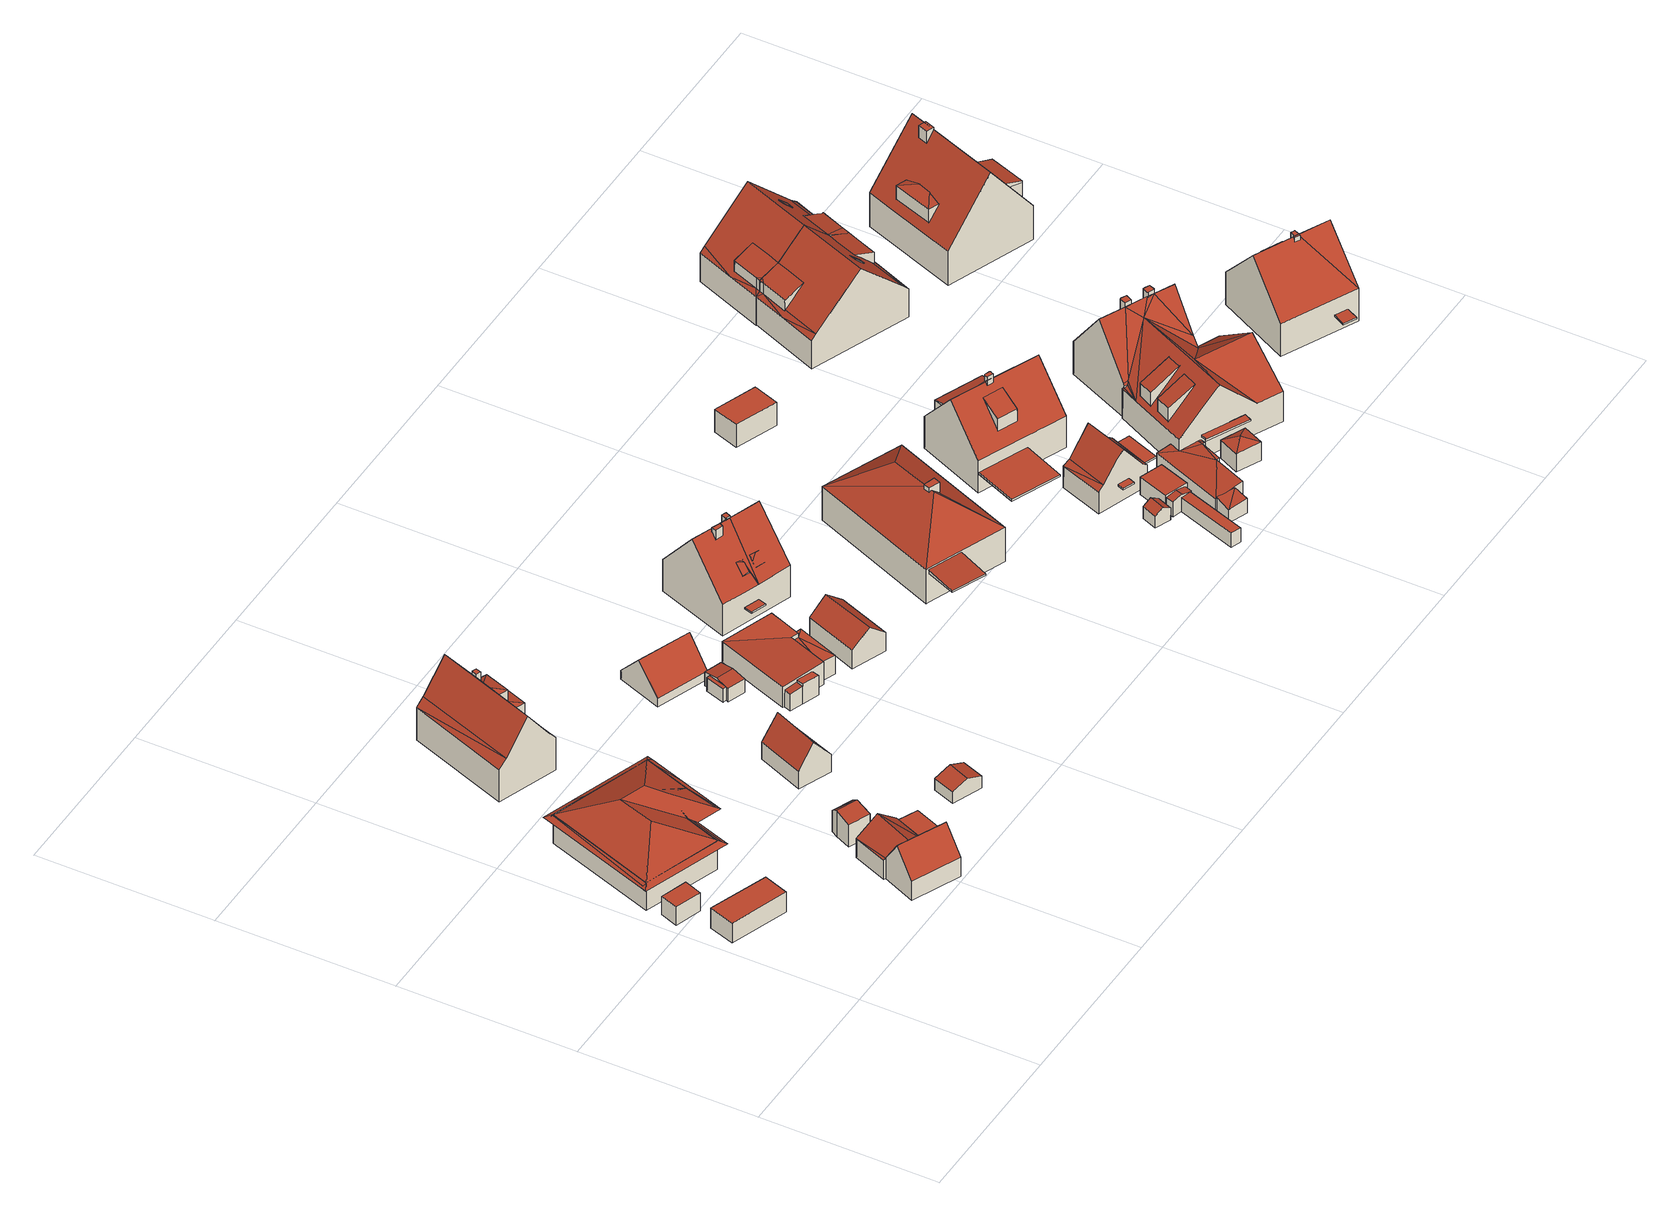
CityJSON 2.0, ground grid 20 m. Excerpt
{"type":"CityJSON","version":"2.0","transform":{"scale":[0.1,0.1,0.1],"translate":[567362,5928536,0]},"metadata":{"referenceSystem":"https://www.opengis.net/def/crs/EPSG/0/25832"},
"CityObjects":{
"building1":{"type":"Building","attributes":{"Grundfläche 2D":"6.511111","Grundhöhe NN":"1.033"},"geometry":[{"type":"Solid","lod":"3","boundaries":[[[[0,1,2,3]],[[4,5,3,2]],[[5,6,0,3]],[[6,7,1,0]],[[7,4,2,1]],[[7,6,5,4]]]],"semantics":{"surfaces":[{"type":"RoofSurface"},{"type":"WallSurface"},{"type":"GroundSurface"}],"values":[[0,1,1,1,1,2]]}}]},
"building2":{"type":"Building","attributes":{"Grundfläche 2D":"21.148796","Grundhöhe NN":"1.025"},"geometry":[{"type":"Solid","lod":"3","boundaries":[[[[8,9,10,11]],[[12,13,11,10]],[[13,14,8,11]],[[14,15,9,8]],[[15,12,10,9]],[[15,14,13,12]]]],"semantics":{"surfaces":[{"type":"RoofSurface"},{"type":"WallSurface"},{"type":"GroundSurface"}],"values":[[0,1,1,1,1,2]]}}]},
"building3":{"type":"Building","attributes":{"Grundfläche 2D":"141.435702","Grundhöhe NN":"1.033"},"geometry":[{"type":"Solid","lod":"3","boundaries":[[[[16,17,18,19,20,21,22]],[[23,24,25,22,21,20,26,27]],[[25,24,23,28,29]],[[22,25,29,28,30,31]],[[22,31,30,32,33,16]],[[17,16,33,32,34,18]],[[35,36,37,24,38,39,21,40]],[[41,24,37,42]],[[43,44,33,31,45,29,41,42,46]],[[47,44,43,48]],[[49,17,47,48,50]],[[21,51,52,49,50,53,54,40]],[[42,37,36,35,40,54,53,50,48,43,46]],[[26,20,21]],[[20,19,18,49,52,51,21]],[[21,39,38,24,27,26]],[[27,24,23]],[[28,23,24,41,29]],[[30,28,29,45,31]],[[30,47,32]],[[31,47,30]],[[32,47,17,34]],[[34,49,18]],[[17,49,34]],[[33,47,31]],[[33,44,47]]]],"semantics":{"surfaces":[{"type":"RoofSurface"},{"type":"WallSurface"},{"type":"GroundSurface"}],"values":[[0,0,0,0,0,0,1,1,1,1,1,1,2,0,0,0,0,0,0,0,0,0,0,0,0,0]]}}]},
"building4":{"type":"Building","attributes":{"Grundfläche 2D":"55.069277","Grundhöhe NN":"0.914"},"geometry":[{"type":"Solid","lod":"3","boundaries":[[[[55,56,57,58]],[[59,60,55]],[[55,60,61,56]],[[62,63,60]],[[63,61,60]],[[63,64,65,61]],[[66,65,64]],[[56,61,65]],[[67,68,69,70,71,72]],[[70,59,55,58,73,74,71]],[[59,70,69,60]],[[75,62,60,69,68,76]],[[64,63,62,75,77]],[[66,64,77,78]],[[65,66,78,79]],[[57,56,65,79,80]],[[58,57,80,73]],[[72,71,74,81]],[[67,72,81,82]],[[68,67,82,76]],[[81,74,73,80,79,78,77,75,76,82]]]],"semantics":{"surfaces":[{"type":"RoofSurface"},{"type":"WallSurface"},{"type":"GroundSurface"}],"values":[[0,0,0,0,0,0,0,0,0,1,1,1,1,1,1,1,1,1,1,1,2]]}}]},
"building5":{"type":"Building","attributes":{"Grundfläche 2D":"6.892870","Grundhöhe NN":"0.742"},"geometry":[{"type":"Solid","lod":"3","boundaries":[[[[83,84,85,86]],[[87,86,88]],[[83,86,87]],[[89,90,86,85]],[[90,91,88,86]],[[91,92,87,88]],[[92,93,83,87]],[[93,94,84,83]],[[94,89,85,84]],[[89,94,93,92,91,90]]]],"semantics":{"surfaces":[{"type":"RoofSurface"},{"type":"WallSurface"},{"type":"GroundSurface"}],"values":[[0,0,0,1,1,1,1,1,1,2]]}}]},
"building6":{"type":"Building","attributes":{"Grundfläche 2D":"92.833849","Grundhöhe NN":"1.021"},"children":["building6-1","building6-2"],"geometry":[{"type":"Solid","lod":"3","boundaries":[[[[95,96,97,98,99,100,101,102]],[[103,104,105,99,98,97,106,107]],[[108,109,110,101,100,99,105,104,103]],[[111,112,110,109,108]],[[113,112,111]],[[114,112,113]],[[115,96,116]],[[115,117,97,96]],[[118,97,117]],[[119,120,121,122]],[[123,124,125,126]],[[127,115,116,121,120,128]],[[117,115,127,129]],[[123,118,117,129,130,124]],[[119,122,131,132]],[[120,119,132,128]],[[125,124,130,133]],[[126,125,133,134]],[[122,121,116,96,95,102,135,131]],[[126,134,136,107,106,97,118,123]],[[113,111,108,103,107,136,137]],[[114,113,137,138]],[[102,101,110,112,114,138,135]],[[132,131,135,138,137,136,134,133,130,129,127,128]]]],"semantics":{"surfaces":[{"type":"RoofSurface"},{"type":"WallSurface"},{"type":"GroundSurface"}],"values":[[0,0,0,0,0,0,0,0,0,0,0,1,1,1,1,1,1,1,1,1,1,1,1,2]]}}]},
"building6-1":{"type":"BuildingInstallation","parents":["building6"],"geometry":[{"type":"MultiSurface","lod":"3","boundaries":[[[139,140,141,142,143,144,145]],[[139,146,147,140]],[[148,149,147]],[[150,151,152,148,147,146]],[[141,140,147,149]],[[153,154,146,139,155,98]],[[152,151,150,146,154,104]],[[100,156,157,155,139,145,144,143,142]]],"semantics":{"surfaces":[{"type":"RoofSurface"},{"type":"WallSurface"}],"values":[0,0,0,0,1,1,1,1]}}]},
"building6-2":{"type":"BuildingInstallation","parents":["building6"],"geometry":[{"type":"MultiSurface","lod":"3","boundaries":[[[158,159,160,161]],[[159,158,162,163]],[[163,164,160,159]],[[165,161,160,164]],[[165,162,158,161]]],"semantics":{"surfaces":[{"type":"RoofSurface"},{"type":"WallSurface"}],"values":[0,1,1,1,1]}}]},
"building7":{"type":"Building","attributes":{"Grundfläche 2D":"9.804055","Grundhöhe NN":"0.971"},"geometry":[{"type":"Solid","lod":"3","boundaries":[[[[166,167,168,169]],[[170,167,166,171]],[[169,168,172,173]],[[171,166,169,173,174]],[[170,171,174,175]],[[172,168,167,170,175]],[[173,172,175,174]]]],"semantics":{"surfaces":[{"type":"RoofSurface"},{"type":"WallSurface"},{"type":"GroundSurface"}],"values":[[0,0,1,1,1,1,2]]}}]},
"building8":{"type":"Building","attributes":{"Grundfläche 2D":"22.336423","Grundhöhe NN":"0.869"},"geometry":[{"type":"Solid","lod":"3","boundaries":[[[[176,177,178]],[[176,178,179]],[[180,176,179,181]],[[178,177,182,183]],[[181,179,178,183,184]],[[180,181,184,185]],[[182,177,176,180,185]],[[184,183,182,185]]]],"semantics":{"surfaces":[{"type":"RoofSurface"},{"type":"WallSurface"},{"type":"GroundSurface"}],"values":[[0,0,0,1,1,1,1,2]]}}]},
"building9":{"type":"Building","attributes":{"Grundfläche 2D":"7.978447","Grundhöhe NN":"0.828"},"geometry":[{"type":"Solid","lod":"3","boundaries":[[[[186,187,188,189]],[[190,191,192,193]],[[192,186,194,195,193]],[[188,187,196,197]],[[189,188,197,198]],[[186,189,198,199]],[[191,190,200,201]],[[186,199,202,194,186,192,191,201,196,187]],[[195,194,202,203]],[[200,190,193,195,203]],[[196,201,200,203,202,199,198,197]]]],"semantics":{"surfaces":[{"type":"RoofSurface"},{"type":"WallSurface"},{"type":"GroundSurface"}],"values":[[0,0,0,1,1,1,1,1,1,1,2]]}}]},
"building10":{"type":"Building","attributes":{"Grundfläche 2D":"34.859313","Grundhöhe NN":"0.828"},"geometry":[{"type":"Solid","lod":"3","boundaries":[[[[204,205,206,207]],[[208,205,204,209]],[[207,206,210,211]],[[209,204,207,211,212]],[[208,209,212,213]],[[210,206,205,208,213]],[[211,210,213,212]]]],"semantics":{"surfaces":[{"type":"RoofSurface"},{"type":"WallSurface"},{"type":"GroundSurface"}],"values":[[0,0,1,1,1,1,2]]}}]},
"building11":{"type":"Building","attributes":{"Grundfläche 2D":"62.027295","Grundhöhe NN":"0.839"},"geometry":[{"type":"Solid","lod":"3","boundaries":[[[[214,215,216,217]],[[218,219,220]],[[221,220,222]],[[223,220,221]],[[218,220,223]],[[224,225,226,227]],[[228,229,230,231,232]],[[230,233,234,231]],[[217,227,226,214]],[[214,226,235,236,215]],[[216,215,236,237]],[[223,221,238,239]],[[218,223,239,240]],[[219,218,240,241]],[[225,224,242,243]],[[226,225,243,235]],[[217,216,237,244,229,228,232,245,242,224,227]],[[222,230,229,244,238,221]],[[230,222,220,233]],[[246,234,233,220,219,241]],[[231,234,246,247]],[[232,231,247,245]],[[239,238,244,237,236,235,243,242,245,247,246,241,240]]]],"semantics":{"surfaces":[{"type":"RoofSurface"},{"type":"WallSurface"},{"type":"GroundSurface"}],"values":[[0,0,0,0,0,0,0,0,1,1,1,1,1,1,1,1,1,1,1,1,1,1,2]]}}]},
"building12":{"type":"Building","attributes":{"Grundfläche 2D":"26.994909","Grundhöhe NN":"0.912"},"geometry":[{"type":"Solid","lod":"3","boundaries":[[[[248,249,250,251]],[[252,248,251,253]],[[253,251,250,254,255]],[[252,253,255,256]],[[249,248,252,256,257]],[[250,249,257,254]],[[255,254,257,256]]]],"semantics":{"surfaces":[{"type":"RoofSurface"},{"type":"WallSurface"},{"type":"GroundSurface"}],"values":[[0,0,1,1,1,1,2]]}}]},
"building13":{"type":"Building","attributes":{"Grundfläche 2D":"76.913388","Grundhöhe NN":"0.920"},"children":["building13-1","building13-2","building13-3","building13-4","building13-5","building13-6"],"geometry":[{"type":"Solid","lod":"3","boundaries":[[[[258,259,260,261,262,263,264]],[[258,264,265]],[[266,267,268,264,263,262,261,260],[269,270,269,268]],[[268,271,265,264,272]],[[269,268,269,270]],[[268,272,264]],[[266,260,259,273,274]],[[268,267,266,274,275,271]],[[258,265,271,275,276]],[[259,258,276,273]],[[274,273,276,275]]]],"semantics":{"surfaces":[{"type":"RoofSurface"},{"type":"WallSurface"},{"type":"GroundSurface"}],"values":[[0,0,0,0,0,0,1,1,1,1,2]]}}]},
"building13-1":{"type":"BuildingInstallation","parents":["building13"],"geometry":[{"type":"MultiSurface","lod":"3","boundaries":[[[277,278,279,280]],[[280,279,281,282]],[[277,280,282,283]],[[278,277,283,284]],[[279,278,284,281]]],"semantics":{"surfaces":[{"type":"RoofSurface"},{"type":"WallSurface"}],"values":[0,1,1,1,1]}}]},
"building13-2":{"type":"BuildingInstallation","parents":["building13"],"geometry":[{"type":"MultiSurface","lod":"3","boundaries":[[[285,286,287,288]],[[289,287,286]],[[290,289,286]],[[291,292,288,287]],[[293,269,286,285]],[[269,294,290,286]],[[287,289,290,294,270,291]],[[292,293,285,288]]],"semantics":{"surfaces":[{"type":"RoofSurface"},{"type":"WallSurface"}],"values":[0,0,0,1,1,1,1,1]}}]},
"building13-3":{"type":"BuildingInstallation","parents":["building13"],"geometry":[{"type":"MultiSurface","lod":"3","boundaries":[[[295,296,297,298,299,300]],[[301,302,296,295]],[[303,304,298,297,296,302]],[[304,305,299,298]],[[295,300,299,305,306,301]]],"semantics":{"surfaces":[{"type":"RoofSurface"},{"type":"WallSurface"}],"values":[0,1,1,1,1]}}]},
"building13-4":{"type":"BuildingInstallation","parents":["building13"],"geometry":[{"type":"MultiSurface","lod":"3","boundaries":[[[307,308,309,310,311,312]],[[313,263,309,308]],[[263,314,310,309]],[[264,272,311,310,314]],[[272,264,312,311]],[[264,315,307,312]],[[315,313,308,307]]],"semantics":{"surfaces":[{"type":"RoofSurface"},{"type":"WallSurface"}],"values":[0,1,1,1,1,1,1]}}]},
"building13-5":{"type":"BuildingInstallation","parents":["building13"],"geometry":[{"type":"MultiSurface","lod":"3","boundaries":[[[316,317,318,319]],[[318,317,320,321]],[[319,318,321,322]],[[316,319,322,323]],[[317,316,323,320]]],"semantics":{"surfaces":[{"type":"RoofSurface"},{"type":"WallSurface"}],"values":[0,1,1,1,1]}}]},
"building13-6":{"type":"BuildingInstallation","parents":["building13"],"geometry":[{"type":"MultiSurface","lod":"3","boundaries":[[[324,325,326,327]],[[328,329,327,326]],[[329,330,324,327]],[[330,331,325,324]],[[331,328,326,325]],[[331,330,329,328]]],"semantics":{"surfaces":[{"type":"RoofSurface"},{"type":"WallSurface"},{"type":"OuterCeilingSurface"}],"values":[0,1,1,1,1,2]}}]},
"building14":{"type":"Building","attributes":{"Grundfläche 2D":"156.793660","Grundhöhe NN":"0.853"},"children":["building14-1","building14-2"],"geometry":[{"type":"Solid","lod":"3","boundaries":[[[[332,333,334,335]],[[334,336,337,338,335]],[[339,340,337,333]],[[333,337,336,334]],[[338,340,339]],[[337,340,338]],[[335,341,342,343,333,332]],[[339,333,343,344]],[[338,339,344,345]],[[335,338,345,341]],[[343,342,341,345,344]]]],"semantics":{"surfaces":[{"type":"RoofSurface"},{"type":"WallSurface"},{"type":"GroundSurface"}],"values":[[0,0,0,0,0,0,1,1,1,1,2]]}}]},
"building14-1":{"type":"BuildingInstallation","parents":["building14"],"geometry":[{"type":"MultiSurface","lod":"3","boundaries":[[[346,347,348,349,350]],[[351,347,346,352]],[[348,347,351,336,353]],[[353,354,349,348]],[[350,349,354,337]],[[346,350,337,352]]],"semantics":{"surfaces":[{"type":"RoofSurface"},{"type":"WallSurface"}],"values":[0,1,1,1,1,1]}}]},
"building14-2":{"type":"BuildingInstallation","parents":["building14"],"geometry":[{"type":"MultiSurface","lod":"3","boundaries":[[[355,356,357,358]],[[359,360,358,357]],[[360,361,355,358]],[[361,362,356,355]],[[362,359,357,356]],[[362,361,360,359]]],"semantics":{"surfaces":[{"type":"RoofSurface"},{"type":"WallSurface"},{"type":"OuterCeilingSurface"}],"values":[0,1,1,1,1,2]}}]},
"building15":{"type":"Building","attributes":{"Grundfläche 2D":"3.539736","Grundhöhe NN":"0.720"},"geometry":[{"type":"Solid","lod":"3","boundaries":[[[[363,364,365,366]],[[367,364,363,368]],[[366,365,369,370]],[[368,363,366,370,371]],[[367,368,371,372]],[[369,365,364,367,372]],[[370,369,372,371]]]],"semantics":{"surfaces":[{"type":"RoofSurface"},{"type":"WallSurface"},{"type":"GroundSurface"}],"values":[[0,0,1,1,1,1,2]]}}]},
"building16":{"type":"Building","attributes":{"Grundfläche 2D":"20.529612","Grundhöhe NN":"0.720"},"geometry":[{"type":"Solid","lod":"3","boundaries":[[[[373,374,375,376,377]],[[378,379,373,377,380]],[[381,382,383,384,385]],[[386,387,388,389,390]],[[378,380,391,392]],[[381,393,394,375,374,373,379,378,392,395,383,382]],[[376,375,394,396]],[[384,383,395,397]],[[385,384,397,398]],[[381,385,398,393]],[[387,386,399,400]],[[388,387,400,401]],[[377,376,396,402,390,389,388,401,391,380]],[[386,390,402,399]],[[398,397,395,392,391,401,400,399,402,396,394,393]]]],"semantics":{"surfaces":[{"type":"RoofSurface"},{"type":"WallSurface"},{"type":"GroundSurface"}],"values":[[0,0,0,0,1,1,1,1,1,1,1,1,1,1,2]]}}]},
"building17":{"type":"Building","attributes":{"Grundfläche 2D":"32.302200","Grundhöhe NN":"0.720"},"children":["building17-1","building17-2"],"geometry":[{"type":"Solid","lod":"3","boundaries":[[[[403,404,405]],[[406,407,404,403]],[[403,408,409,410,406]],[[409,408,411,412,413]],[[414,412,411]],[[415,412,414]],[[414,411,408,403,405,416,417]],[[415,414,417,418]],[[419,407,406,410,409,413,412,415,418]],[[405,404,407,419,416]],[[419,418,417,416]]]],"semantics":{"surfaces":[{"type":"RoofSurface"},{"type":"WallSurface"},{"type":"GroundSurface"}],"values":[[0,0,0,0,0,0,1,1,1,1,2]]}}]},
"building17-1":{"type":"BuildingInstallation","parents":["building17"],"geometry":[{"type":"MultiSurface","lod":"3","boundaries":[[[420,421,422,423]],[[424,425,423,422]],[[425,426,420,423]],[[426,427,421,420]],[[427,424,422,421]],[[427,426,425,424]]],"semantics":{"surfaces":[{"type":"RoofSurface"},{"type":"WallSurface"},{"type":"OuterCeilingSurface"}],"values":[0,1,1,1,1,2]}}]},
"building17-2":{"type":"BuildingInstallation","parents":["building17"],"geometry":[{"type":"MultiSurface","lod":"3","boundaries":[[[428,429,430,431]],[[428,432,433,429]],[[430,429,433,434]],[[431,430,434,435]],[[428,431,435,432]],[[433,432,435,434]]],"semantics":{"surfaces":[{"type":"RoofSurface"},{"type":"WallSurface"},{"type":"OuterCeilingSurface"}],"values":[0,1,1,1,1,2]}}]},
"building18":{"type":"Building","attributes":{"Grundfläche 2D":"15.596220","Grundhöhe NN":"0.573"},"geometry":[{"type":"Solid","lod":"3","boundaries":[[[[436,437,438,439]],[[440,441,439,438]],[[441,442,436,439]],[[442,443,437,436]],[[443,440,438,437]],[[443,442,441,440]]]],"semantics":{"surfaces":[{"type":"RoofSurface"},{"type":"WallSurface"},{"type":"GroundSurface"}],"values":[[0,1,1,1,1,2]]}}]},
"building19":{"type":"Building","attributes":{"Grundfläche 2D":"98.241902","Grundhöhe NN":"0.836"},"children":["building19-1","building19-2","building19-3"],"geometry":[{"type":"Solid","lod":"3","boundaries":[[[[444,445,446,447,448,449]],[[445,444,449,450,451,452,453,454,455]],[[456,446,445,455,457]],[[457,458,456]],[[459,460,461,457,455,462,455,454,453,452]],[[450,449,448]],[[456,447,446]],[[447,456,463,464]],[[448,447,464,465]],[[450,448,465,466]],[[451,450,466,467]],[[459,452,451,467,468,469,470]],[[460,459,470,469,468,471,461]],[[458,457,461,471,472]],[[456,458,472,463]],[[463,472,471,468,467,466,465,464]]]],"semantics":{"surfaces":[{"type":"RoofSurface"},{"type":"WallSurface"},{"type":"GroundSurface"}],"values":[[0,0,0,0,0,1,1,1,1,1,1,1,1,1,1,2]]}}]},
"building19-1":{"type":"BuildingInstallation","parents":["building19"],"geometry":[{"type":"MultiSurface","lod":"3","boundaries":[[[473,474,475,476,462]],[[477,476,475]],[[474,473,478]],[[479,477,475,474,478]]],"semantics":{"surfaces":[{"type":"RoofSurface"},{"type":"WallSurface"}],"values":[0,1,1,1]}}]},
"building19-2":{"type":"BuildingInstallation","parents":["building19"],"geometry":[{"type":"MultiSurface","lod":"3","boundaries":[[[480,481,482,483,484,485,486]],[[483,482,487,455]],[[455,488,484,483]],[[488,489,490,486,485,484]],[[491,481,480,486,490,454]],[[482,481,491,487]]],"semantics":{"surfaces":[{"type":"RoofSurface"},{"type":"WallSurface"}],"values":[0,1,1,1,1,1]}}]},
"building19-3":{"type":"BuildingInstallation","parents":["building19"],"geometry":[{"type":"MultiSurface","lod":"3","boundaries":[[[492,493,494,470]],[[495,469,470,494]],[[469,496,492,470]],[[496,497,493,492]],[[497,495,494,493]],[[497,496,469,495]]],"semantics":{"surfaces":[{"type":"RoofSurface"},{"type":"WallSurface"},{"type":"OuterCeilingSurface"}],"values":[0,1,1,1,1,2]}}]},
"building20":{"type":"Building","attributes":{"Grundfläche 2D":"7.778889","Grundhöhe NN":"0.842"},"geometry":[{"type":"Solid","lod":"3","boundaries":[[[[498,499,500]],[[498,501,499]],[[498,500,502]],[[498,502,501]],[[503,504,500,499]],[[504,505,502,500]],[[505,506,501,502]],[[506,503,499,501]],[[506,505,504,503]]]],"semantics":{"surfaces":[{"type":"RoofSurface"},{"type":"WallSurface"},{"type":"GroundSurface"}],"values":[[0,0,0,0,1,1,1,1,2]]}}]},
"building21":{"type":"Building","attributes":{"Grundfläche 2D":"230.627270","Grundhöhe NN":"0.842"},"children":["building21-1","building21-2","building21-3","building21-4","building21-5","building21-6","building21-7"],"geometry":[{"type":"Solid","lod":"3","boundaries":[[[[507,508,509,510,511,512]],[[513,514,510]],[[510,514,511]],[[513,515,516,514]],[[517,518,519,516]],[[516,519,514]],[[512,520,521]],[[521,520,522]],[[511,523,512]],[[523,524,512]],[[524,520,512]],[[514,519,511]],[[525,526,527,526,528,529,530,531]],[[530,532,533,525,534,531]],[[531,530,531,534]],[[531,534,525]],[[535,536,537]],[[525,533,532,535,537,536]],[[535,538,539,536]],[[526,540,528]],[[536,539,541,523]],[[511,525,536]],[[536,523,511]],[[511,526,525]],[[511,540,526]],[[519,540,511]],[[524,523,541,542]],[[543,544,530]],[[544,532,530]],[[545,544,543]],[[546,547,548]],[[549,550,547,546]],[[551,552,553,550,549]],[[554,555,550]],[[555,547,550]],[[556,557,555]],[[557,547,555]],[[558,557,556]],[[559,560,552,551]],[[559,561,560]],[[518,540,519]],[[524,542,520]],[[520,542,541,522]],[[562,563,515,513,510,509,508,507,547,557,558]],[[517,516,515,563,564]],[[518,517,564,565]],[[528,540,518,565,566,529]],[[530,529,566,567]],[[543,530,567,568]],[[545,543,568,569]],[[570,532,544,545,569,571,572]],[[535,532,570,572,571,573,538]],[[522,541,539,538,573,574]],[[521,522,574,575]],[[547,507,512,521,575,576,548]],[[546,548,576,577]],[[549,546,577,578]],[[551,549,578,579]],[[553,552,560,580,581]],[[550,553,581,582]],[[554,550,582,583]],[[555,554,583,584]],[[556,555,584,585]],[[558,556,585,562]],[[551,579,586,559]],[[561,559,586,587]],[[560,561,587,580]],[[564,563,562,585,584,583,582,581,580,587,586,579,578,577,576,575,574,573,571,569,568,567,566,565]]]],"semantics":{"surfaces":[{"type":"RoofSurface"},{"type":"WallSurface"},{"type":"GroundSurface"}],"values":[[0,0,0,0,0,0,0,0,0,0,0,0,0,0,0,0,0,0,0,0,0,0,0,0,0,0,0,0,0,0,0,0,0,0,0,0,0,0,0,0,1,1,1,1,1,1,1,1,1,1,1,1,1,1,1,1,1,1,1,1,1,1,1,1,1,1,1,2]]}}]},
"building21-1":{"type":"BuildingInstallation","parents":["building21"],"geometry":[{"type":"MultiSurface","lod":"3","boundaries":[[[588,589,590,591,592,593]],[[592,591,594]],[[589,588,595]],[[591,590,589,595,596,594]]],"semantics":{"surfaces":[{"type":"RoofSurface"},{"type":"WallSurface"}],"values":[0,1,1,1]}}]},
"building21-2":{"type":"BuildingInstallation","parents":["building21"],"geometry":[{"type":"MultiSurface","lod":"3","boundaries":[[[597,598,599,600]],[[601,599,598]],[[602,597,600]],[[598,597,602,601]]],"semantics":{"surfaces":[{"type":"RoofSurface"},{"type":"WallSurface"}],"values":[0,1,1,1]}}]},
"building21-3":{"type":"BuildingInstallation","parents":["building21"],"geometry":[{"type":"MultiSurface","lod":"3","boundaries":[[[603,604,605,606]],[[605,604,607]],[[608,603,606]],[[604,603,608,607]]],"semantics":{"surfaces":[{"type":"RoofSurface"},{"type":"WallSurface"}],"values":[0,1,1,1]}}]},
"building21-4":{"type":"BuildingInstallation","parents":["building21"],"geometry":[{"type":"MultiSurface","lod":"3","boundaries":[[[609,610,611,612,613]],[[614,537,610,609]],[[611,610,537,615]],[[615,616,612,611]],[[533,614,609,613,612,616]]],"semantics":{"surfaces":[{"type":"RoofSurface"},{"type":"WallSurface"}],"values":[0,1,1,1,1]}}]},
"building21-5":{"type":"BuildingInstallation","parents":["building21"],"geometry":[{"type":"MultiSurface","lod":"3","boundaries":[[[617,618,619,620,621,622,623]],[[525,624,622,621,620,625,534]],[[624,526,623,622]],[[526,527,626,618,617,623]],[[625,620,619,618,626,531]]],"semantics":{"surfaces":[{"type":"RoofSurface"},{"type":"WallSurface"}],"values":[0,1,1,1,1]}}]},
"building21-6":{"type":"BuildingInstallation","parents":["building21"],"geometry":[{"type":"MultiSurface","lod":"3","boundaries":[[[627,628,629,630,631]],[[628,632,633,629]],[[634,631,630,629,633,635]],[[627,631,634,636]],[[628,627,636,632]],[[635,633,632,636,634]]],"semantics":{"surfaces":[{"type":"RoofSurface"},{"type":"WallSurface"},{"type":"OuterCeilingSurface"}],"values":[0,1,1,1,1,2]}}]},
"building21-7":{"type":"BuildingInstallation","parents":["building21"],"geometry":[{"type":"MultiSurface","lod":"3","boundaries":[[[637,638,639,570]],[[572,640,637,570]],[[641,572,570,639]],[[640,642,638,637]],[[642,641,639,638]],[[642,640,572,641]]],"semantics":{"surfaces":[{"type":"RoofSurface"},{"type":"WallSurface"},{"type":"OuterCeilingSurface"}],"values":[0,1,1,1,1,2]}}]},
"building22":{"type":"Building","attributes":{"Grundfläche 2D":"102.275435","Grundhöhe NN":"0.751"},"children":["building22-1"],"geometry":[{"type":"Solid","lod":"3","boundaries":[[[[643,644,645,646]],[[647,648,649,646,645,650,651]],[[652,653,654,655,656,657,658,659]],[[660,661,662,663,664,665,666]],[[667,668,663,662,669,659,658,657,670]],[[671,649,648,647,672,673,674,668,667]],[[675,676,677]],[[676,678,677]],[[679,676,675,674,673]],[[680,664,663]],[[681,674,675]],[[649,682,678,644,643,646]],[[678,676,645,644]],[[676,679,650,645]],[[672,647,651,650,679,673]],[[653,652,659,669,662,661]],[[654,653,661,660,666,655]],[[666,683,657,656,655]],[[684,685,686,687,688,677,678,682,649,671,667,670,657,683,666,665,689,690]],[[681,675,677,688,691]],[[692,680,663,668,674,681,691,693]],[[665,664,680,692,689]],[[686,685,684,690,689,692,693,691,688,687]]]],"semantics":{"surfaces":[{"type":"RoofSurface"},{"type":"WallSurface"},{"type":"GroundSurface"}],"values":[[0,0,0,0,0,0,0,0,0,0,0,1,1,1,1,1,1,1,1,1,1,1,2]]}}]},
"building22-1":{"type":"BuildingInstallation","parents":["building22"],"geometry":[{"type":"MultiSurface","lod":"3","boundaries":[[[694,695,696,697]],[[697,696,698,699]],[[694,697,699,700]],[[695,694,700,701]],[[696,695,701,698]]],"semantics":{"surfaces":[{"type":"RoofSurface"},{"type":"WallSurface"}],"values":[0,1,1,1,1]}}]},
"building23":{"type":"Building","attributes":{"Grundfläche 2D":"3.423510","Grundhöhe NN":"0.842"},"geometry":[{"type":"Solid","lod":"3","boundaries":[[[[702,703,704,705]],[[706,707,705,704]],[[707,708,702,705]],[[708,709,703,702]],[[709,706,704,703]],[[709,708,707,706]]]],"semantics":{"surfaces":[{"type":"RoofSurface"},{"type":"WallSurface"},{"type":"GroundSurface"}],"values":[[0,1,1,1,1,2]]}}]},
"building24":{"type":"Building","attributes":{"Grundfläche 2D":"102.567006","Grundhöhe NN":"0.737"},"children":["building24-1"],"geometry":[{"type":"Solid","lod":"3","boundaries":[[[[649,710,711,712,713,714,646]],[[714,644,643,646]],[[678,715,677]],[[715,716,677]],[[710,649,671,667,717,718,716,715,719,720,721,711]],[[670,657,722,723,724,725,726,727,717,667]],[[728,666,665]],[[665,729,730,727,726,731,728]],[[732,716,718]],[[657,656,655,733,722]],[[733,734,735,724,723,722]],[[719,713,712,711,721,720]],[[719,715,714,713]],[[715,678,644,714]],[[678,682,649,646,643,644]],[[683,666,655,656,657]],[[666,728,733,655]],[[734,733,728,731]],[[731,726,725,724,735,734]],[[736,737,738,739,665,666,683,657,670,667,671,649,682,678,677,740,741]],[[730,729,665,739,742]],[[732,718,717,727,730,742,743]],[[677,716,732,743,740]],[[736,741,740,743,742,739,738,737]]]],"semantics":{"surfaces":[{"type":"RoofSurface"},{"type":"WallSurface"},{"type":"GroundSurface"}],"values":[[0,0,0,0,0,0,0,0,0,0,0,1,1,1,1,1,1,1,1,1,1,1,1,2]]}}]},
"building24-1":{"type":"BuildingInstallation","parents":["building24"],"geometry":[{"type":"MultiSurface","lod":"3","boundaries":[[[744,745,746,747]],[[747,746,748,749]],[[744,747,749,750]],[[745,744,750,751]],[[746,745,751,748]]],"semantics":{"surfaces":[{"type":"RoofSurface"},{"type":"WallSurface"}],"values":[0,1,1,1,1]}}]},
"building25":{"type":"Building","attributes":{"Grundfläche 2D":"87.691355","Grundhöhe NN":"0.787"},"children":["building25-1","building25-2","building25-3"],"geometry":[{"type":"Solid","lod":"3","boundaries":[[[[752,753,754,755,756,757,756,758,759,760,761]],[[756,755,754,762,763]],[[763,758,756]],[[764,765,766,767]],[[762,754,753,768,769]],[[762,769,770,763]],[[759,758,763,770,771]],[[764,767,772,773,774,768,753,752,761,760,759,771,775]],[[765,764,775,776]],[[766,765,776,777]],[[772,767,766,777,774,773]],[[776,775,771,770,769,768,774,777]]]],"semantics":{"surfaces":[{"type":"RoofSurface"},{"type":"WallSurface"},{"type":"GroundSurface"}],"values":[[0,0,0,0,1,1,1,1,1,1,1,2]]}}]},
"building25-1":{"type":"BuildingInstallation","parents":["building25"],"geometry":[{"type":"MultiSurface","lod":"3","boundaries":[[[778,779,780,781,782,783,784]],[[785,757,786,780,779,778]],[[786,755,787,782,781,780]],[[783,782,787,788]],[[785,778,784,783,788,756]]],"semantics":{"surfaces":[{"type":"RoofSurface"},{"type":"WallSurface"}],"values":[0,1,1,1,1]}}]},
"building25-2":{"type":"BuildingInstallation","parents":["building25"],"geometry":[{"type":"MultiSurface","lod":"3","boundaries":[[[789,772,790,791]],[[773,792,790,772]],[[792,793,791,790]],[[793,794,789,791]],[[794,773,772,789]],[[773,794,793,792]]],"semantics":{"surfaces":[{"type":"RoofSurface"},{"type":"WallSurface"},{"type":"OuterCeilingSurface"}],"values":[0,1,1,1,1,2]}}]},
"building25-3":{"type":"BuildingInstallation","parents":["building25"],"geometry":[{"type":"MultiSurface","lod":"3","boundaries":[[[795,796,797,798]],[[799,800,798,797]],[[800,801,795,798]],[[801,802,796,795]],[[802,799,797,796]],[[802,801,800,799]]],"semantics":{"surfaces":[{"type":"RoofSurface"},{"type":"WallSurface"},{"type":"OuterCeilingSurface"}],"values":[0,1,1,1,1,2]}}]},
"building26":{"type":"Building","attributes":{"Grundfläche 2D":"131.645415","Grundhöhe NN":"0.683"},"children":["building26-1","building26-2"],"geometry":[{"type":"Solid","lod":"3","boundaries":[[[[803,804,805,806,807]],[[808,809,810,811,812,813,814]],[[815,816,811]],[[803,812,811,816,804]],[[812,803,807,817]],[[813,812,817,818,814]],[[819,817,807,806]],[[816,820,805,804]],[[820,819,806,805]],[[815,811,810,821,822]],[[816,815,822,823]],[[820,816,823,824]],[[819,820,824,825]],[[817,819,825,826]],[[818,817,826,827]],[[808,814,818,827,828]],[[810,809,808,828,821]],[[824,823,822,821,828,827,826,825]]]],"semantics":{"surfaces":[{"type":"RoofSurface"},{"type":"WallSurface"},{"type":"GroundSurface"}],"values":[[0,0,0,0,0,0,1,1,1,1,1,1,1,1,1,1,1,2]]}}]},
"building26-1":{"type":"BuildingInstallation","parents":["building26"],"geometry":[{"type":"MultiSurface","lod":"3","boundaries":[[[829,830,831]],[[832,831,830,833]],[[833,834,832]],[[829,831,835]],[[832,834,836]],[[831,832,836,835]]],"semantics":{"surfaces":[{"type":"RoofSurface"},{"type":"WallSurface"}],"values":[0,0,0,1,1,1]}}]},
"building26-2":{"type":"BuildingInstallation","parents":["building26"],"geometry":[{"type":"MultiSurface","lod":"3","boundaries":[[[837,838,839,840]],[[841,812,838,837]],[[812,813,839,838]],[[813,842,840,839]],[[837,840,842,841]]],"semantics":{"surfaces":[{"type":"RoofSurface"},{"type":"WallSurface"}],"values":[0,1,1,1,1]}}]}
},
"vertices":[
[37,196,33],[44,216,33],[14,226,33],[7,206,33],[14,226,10],[7,206,10],[37,196,10],[44,216,10],
[20,175,35],[10,146,35],[76,123,35],[86,151,35],[76,123,10],[86,151,10],[20,175,10],[10,146,10],
[114,301,68],[172,330,46],[180,334,42],[174,336,42],[52,378,42],[56,369,46],[85,311,68],[4,238,42],[12,242,45],[71,270,68],[50,372,42],[6,244,42],[104,203,42],[100,213,46],[118,244,42],[114,253,46],[146,234,42],[123,281,60],[178,328,42],[54,364,10],[52,358,10],[12,242,10],[52,358,46],[54,364,46],[56,369,10],[99,212,46],[99,212,10],[126,287,10],[126,287,60],[112,247,46],[112,247,10],[154,277,45],[154,277,10],[172,330,45],[172,330,10],[163,333,45],[167,332,45],[167,332,10],[163,333,10],
[214,23,63],[160,47,63],[151,26,33],[205,2,33],[223,43,33],[211,47,33],[184,46,51],[226,85,33],[205,94,51],[181,104,33],[167,64,35],[165,65,33],[247,73,32],[225,83,32],[211,47,32],[223,43,32],[221,39,32],[232,35,32],[205,2,9],[221,39,9],[226,85,9],[225,83,9],[181,104,9],[165,65,9],[167,64,9],[151,26,9],[232,35,9],[247,73,9],
[201,137,40],[193,119,35],[217,109,35],[224,127,40],[205,144,34],[228,134,34],[217,109,7],[224,127,7],[228,134,7],[205,144,7],[201,137,7],[193,119,7],
[170,471,51],[176,487,51],[178,491,51],[170,486,57],[167,484,60],[166,483,61],[145,422,60],[152,420,51],[186,537,60],[177,512,60],[177,510,60],[186,513,51],[194,534,51],[160,547,98],[145,504,98],[118,432,98],[134,556,60],[93,441,60],[126,559,51],[84,444,51],[186,473,48],[173,478,48],[194,495,48],[181,500,48],[181,467,32],[183,474,32],[173,478,32],[170,471,32],[181,500,47],[190,497,47],[195,510,47],[186,513,47],[186,473,10],[183,474,10],[194,495,10],[190,497,10],[170,471,10],[181,467,10],[195,510,10],[186,513,10],[152,420,10],[194,534,10],[126,559,10],[84,444,10],
[169,482,73],[159,498,77],[159,497,77],[158,486,73],[166,483,73],[167,483,73],[168,482,73],[179,511,73],[161,505,77],[164,508,76],[162,505,77],[177,512,73],[176,513,73],[168,515,73],[177,505,58],[179,511,58],[169,482,57],[167,483,60],[168,482,59],
[148,510,101],[146,504,101],[151,502,101],[153,508,101],[148,510,97],[146,504,97],[151,502,88],[153,508,89],
[322,79,32],[312,54,32],[329,48,25],[338,73,25],[295,61,25],[304,86,25],[329,48,10],[338,73,10],[304,86,10],[295,61,10],
[260,195,58],[280,187,31],[300,240,31],[282,247,58],[243,202,31],[264,255,31],[280,187,9],[300,240,9],[264,255,9],[243,202,9],
[325,328,25],[332,350,25],[328,351,25],[321,329,25],[354,350,25],[334,357,25],[329,341,28],[349,334,28],[324,325,25],[344,318,25],[332,350,8],[328,351,8],[321,329,8],[325,328,8],[354,350,8],[334,357,8],[324,325,8],[344,318,8],
[353,384,50],[293,407,50],[284,381,19],[343,359,19],[303,432,19],[362,410,19],[284,381,8],[343,359,8],[362,410,8],[303,432,8],
[356,261,33],[375,254,33],[377,262,33],[359,269,33],[428,303,32],[419,306,32],[416,299,32],[393,262,32],[407,302,32],[410,255,32],[344,274,29],[341,266,29],[356,261,30],[359,269,30],[344,274,34],[391,257,37],[407,302,37],[373,359,34],[342,275,34],[416,299,37],[431,337,36],[356,261,8],[375,254,8],[377,262,8],[393,262,8],[410,255,8],[428,303,8],[419,306,8],[344,274,8],[341,266,8],[391,257,8],[342,275,8],[431,337,8],[373,359,8],
[466,297,50],[447,304,32],[424,244,32],[444,236,50],[486,289,32],[463,229,32],[424,244,9],[463,229,9],[486,289,9],[447,304,9],
[517,431,49],[436,460,49],[421,419,103],[443,411,103],[451,408,103],[461,405,103],[466,403,103],[502,390,103],[406,377,49],[432,367,49],[449,361,49],[450,378,68],[450,380,70],[488,348,49],[466,402,103],[436,460,9],[406,377,9],[488,348,9],[517,431,9],
[480,433,63],[477,426,72],[487,423,72],[490,430,63],[487,423,71],[490,430,62],[480,433,62],[477,426,71],
[448,371,61],[450,378,69],[443,383,72],[440,374,61],[450,380,71],[451,380,71],[443,383,71],[440,374,60],[448,371,60],[451,380,70],
[442,409,106],[440,404,106],[448,401,106],[449,401,106],[451,405,106],[450,406,106],[442,409,100],[440,404,94],[448,401,94],[449,401,94],[451,405,100],[450,406,100],
[468,408,106],[463,410,106],[461,405,106],[461,404,106],[466,402,106],[466,403,106],[463,410,96],[461,404,103],[468,408,96],
[456,369,61],[468,365,61],[470,373,71],[459,377,72],[468,365,60],[470,373,70],[459,377,71],[456,369,60],
[429,358,30],[446,352,30],[449,361,30],[432,367,30],[449,361,28],[432,367,28],[429,358,28],[446,352,28],
[546,228,52],[635,193,52],[608,256,91],[543,229,52],[609,260,91],[612,267,91],[603,377,52],[694,340,52],[629,311,91],[543,229,9],[546,228,9],[635,193,9],[694,340,9],[603,377,9],
[609,268,95],[607,261,95],[619,256,95],[622,264,95],[612,267,95],[607,261,89],[609,268,89],[619,256,82],[622,264,83],
[532,194,48],[570,178,48],[584,213,51],[546,228,51],[584,213,46],[546,228,46],[532,194,46],[570,178,46],
[767,106,28],[760,88,28],[769,85,22],[776,102,22],[751,92,22],[758,109,22],[769,85,7],[776,102,7],[758,109,7],[751,92,7],
[786,81,28],[796,78,26],[797,78,26],[800,86,26],[789,90,28],[774,85,26],[785,82,28],[777,94,26],[796,78,25],[786,81,25],[785,82,25],[762,14,25],[773,10,25],[814,120,29],[788,129,29],[776,94,29],[800,86,29],[802,85,29],[777,94,7],[774,85,7],[796,78,7],[797,78,7],[785,82,7],[800,86,7],[762,14,7],[773,10,7],[814,120,7],[788,129,7],[776,94,7],[802,85,7],
[814,180,39],[804,135,34],[820,178,34],[796,131,39],[802,129,34],[791,188,71],[773,139,71],[779,137,63],[768,196,39],[750,148,39],[766,142,62],[761,199,34],[743,150,34],[820,178,7],[761,199,7],[743,150,7],[802,129,7],
[834,167,31],[818,173,31],[804,135,31],[820,129,31],[804,135,29],[820,129,29],[834,167,29],[818,173,29],
[779,137,31],[766,142,31],[763,134,31],[776,129,31],[779,137,29],[766,142,29],[763,134,29],[776,129,29],
[708,486,35],[718,515,35],[670,533,35],[660,504,35],[670,533,6],[660,504,6],[708,486,6],[718,515,6],
[769,330,53],[816,310,53],[819,309,53],[826,325,48],[772,347,48],[766,331,53],[768,335,48],[746,344,48],[730,306,97],[760,293,97],[769,290,97],[776,287,97],[821,313,48],[829,264,97],[846,304,48],[713,266,48],[769,243,48],[813,225,48],[762,286,89],[821,313,8],[826,325,8],[772,347,8],[768,335,8],[746,344,8],[713,266,8],[713,266,32],[713,266,34],[813,225,8],[846,304,8],
[758,288,89],[748,264,76],[770,255,76],[780,278,89],[770,255,61],[748,264,60],[767,256,60],
[769,290,105],[768,287,105],[775,284,105],[776,287,105],[777,288,105],[776,289,105],[770,291,105],[775,284,94],[777,288,95],[776,289,95],[770,291,95],[768,287,93],
[693,218,34],[748,195,34],[769,243,34],[769,243,32],[693,218,32],[748,195,32],
[880,70,37],[899,75,31],[872,87,31],[888,51,31],[861,64,31],[899,75,8],[872,87,8],[861,64,8],[888,51,8],
[838,114,45],[858,104,67],[861,103,70],[881,93,91],[933,206,91],[868,178,45],[921,74,46],[908,136,86],[949,61,46],[970,107,86],[991,155,46],[963,168,45],[960,161,51],[878,197,46],[878,199,45],[879,198,46],[884,196,52],[881,195,49],[947,210,106],[954,206,106],[955,207,105],[976,196,106],[994,233,49],[981,240,49],[953,215,96],[943,257,49],[927,228,95],[947,210,105],[935,261,49],[923,221,106],[923,221,105],[912,272,49],[895,234,106],[963,168,62],[879,198,51],[878,197,49],[987,253,41],[949,268,42],[949,270,41],[826,132,30],[838,114,31],[843,126,31],[796,50,28],[842,75,33],[798,50,29],[807,46,29],[828,38,31],[846,74,33],[856,98,33],[859,97,33],[858,104,33],[861,103,33],[791,33,25],[819,42,29],[813,25,26],[861,103,8],[949,61,8],[991,155,8],[963,168,8],[994,233,8],[981,240,8],[987,253,8],[949,270,8],[943,257,30],[943,257,8],[943,257,28],[912,272,8],[879,198,8],[878,199,8],[843,126,8],[826,132,8],[796,50,8],[798,50,8],[819,42,8],[828,38,8],[842,75,8],[846,74,8],[856,98,8],[859,97,8],[791,33,8],[813,25,8],
[962,228,74],[969,243,63],[943,255,63],[942,255,63],[936,240,74],[945,236,74],[942,255,51],[969,243,51],[943,255,51],
[860,150,66],[852,134,66],[881,120,81],[889,137,81],[852,134,49],[860,150,49],
[872,176,66],[864,160,66],[896,145,83],[903,161,83],[864,160,49],[872,176,49],
[926,228,111],[923,221,111],[930,218,111],[933,225,111],[927,228,111],[926,228,95],[930,218,105],[933,225,94],
[955,207,111],[957,213,111],[953,215,111],[950,216,111],[947,210,111],[947,209,111],[954,206,111],[947,209,105],[950,216,96],[957,213,96],
[904,72,39],[908,80,39],[861,103,39],[859,97,39],[857,95,39],[908,80,37],[861,103,37],[857,95,37],[859,97,37],[904,72,37],
[949,268,30],[940,272,30],[935,261,30],[949,268,28],[935,261,28],[940,272,28],
[832,573,62],[831,573,62],[829,568,62],[834,572,63],[839,529,71],[848,551,71],[853,565,71],[817,538,62],[818,537,62],[920,498,62],[921,497,62],[932,525,62],[935,533,62],[933,533,62],[912,542,72],[907,531,72],[898,506,72],[932,525,48],[921,497,48],[920,498,49],[904,455,49],[926,495,43],[940,531,43],[935,533,48],[883,553,102],[853,474,102],[906,503,64],[908,543,76],[858,563,76],[832,532,64],[818,537,49],[801,494,49],[813,539,43],[829,568,48],[827,575,43],[831,573,48],[817,538,48],[909,452,43],[796,496,43],[832,573,49],[933,533,49],[933,533,8],[908,543,8],[832,573,8],[831,573,8],[827,575,8],[940,531,8],[935,533,8],[796,496,8],[909,452,8],[801,494,8],
[890,497,77],[880,501,87],[878,493,87],[887,489,77],[878,493,86],[887,489,76],[890,497,76],[880,501,86],
[1004,118,30],[1011,133,30],[992,142,30],[985,127,30],[992,142,8],[985,127,8],[1004,118,8],[1011,133,8],
[859,579,71],[867,601,71],[846,609,62],[845,609,62],[833,578,62],[833,578,48],[841,611,43],[913,632,102],[863,652,49],[845,609,48],[846,609,49],[860,604,64],[912,543,72],[916,553,72],[925,578,72],[933,575,64],[947,569,49],[963,613,49],[938,541,48],[953,567,43],[970,610,43],[949,569,47],[858,654,43],[938,541,62],[949,569,62],[947,569,62],[832,573,7],[933,533,7],[935,533,7],[940,531,7],[827,575,7],[831,573,7],[970,610,7],[858,654,7],
[930,598,76],[920,602,86],[917,595,87],[927,590,76],[917,595,86],[927,590,75],[930,598,75],[920,602,85],
[1108,178,49],[1074,194,49],[1053,152,103],[1096,132,103],[1101,130,103],[1102,134,98],[1135,113,103],[1155,156,49],[1140,163,49],[1117,173,49],[1032,110,49],[1115,70,49],[1140,163,45],[1144,171,45],[1121,182,45],[1117,173,45],[1074,194,8],[1032,110,8],[1115,70,8],[1155,156,8],[1117,173,44],[1117,173,42],[1117,173,8],[1140,163,8],[1144,171,8],[1121,182,8],
[1103,134,105],[1102,134,105],[1098,136,105],[1096,132,105],[1094,129,105],[1099,126,105],[1101,130,105],[1103,134,98],[1098,136,98],[1094,129,99],[1099,126,99],
[1108,178,44],[1120,180,44],[1111,185,44],[1120,180,42],[1111,185,42],[1108,178,42],
[1082,69,30],[1096,62,30],[1103,76,30],[1089,83,30],[1103,76,28],[1089,83,28],[1082,69,28],[1096,62,28],
[1078,445,57],[1076,440,57],[1098,432,48],[1112,473,48],[1092,480,56],[1009,551,50],[998,521,50],[969,442,50],[1019,423,121],[1048,502,121],[1052,513,121],[1059,532,121],[1069,404,50],[1081,438,50],[1097,478,50],[1109,513,50],[1112,473,46],[1098,432,46],[969,442,7],[1069,404,7],[1081,438,7],[1098,432,7],[1112,473,7],[1097,478,7],[1109,513,7],[1009,551,7],
[1000,469,76],[1008,484,79],[988,474,76],[1004,519,76],[1013,498,80],[1017,514,76],[988,474,59],[1004,519,58],
[1039,505,124],[1048,502,124],[1052,513,124],[1043,516,124],[1039,505,109],[1043,516,109]
]}
